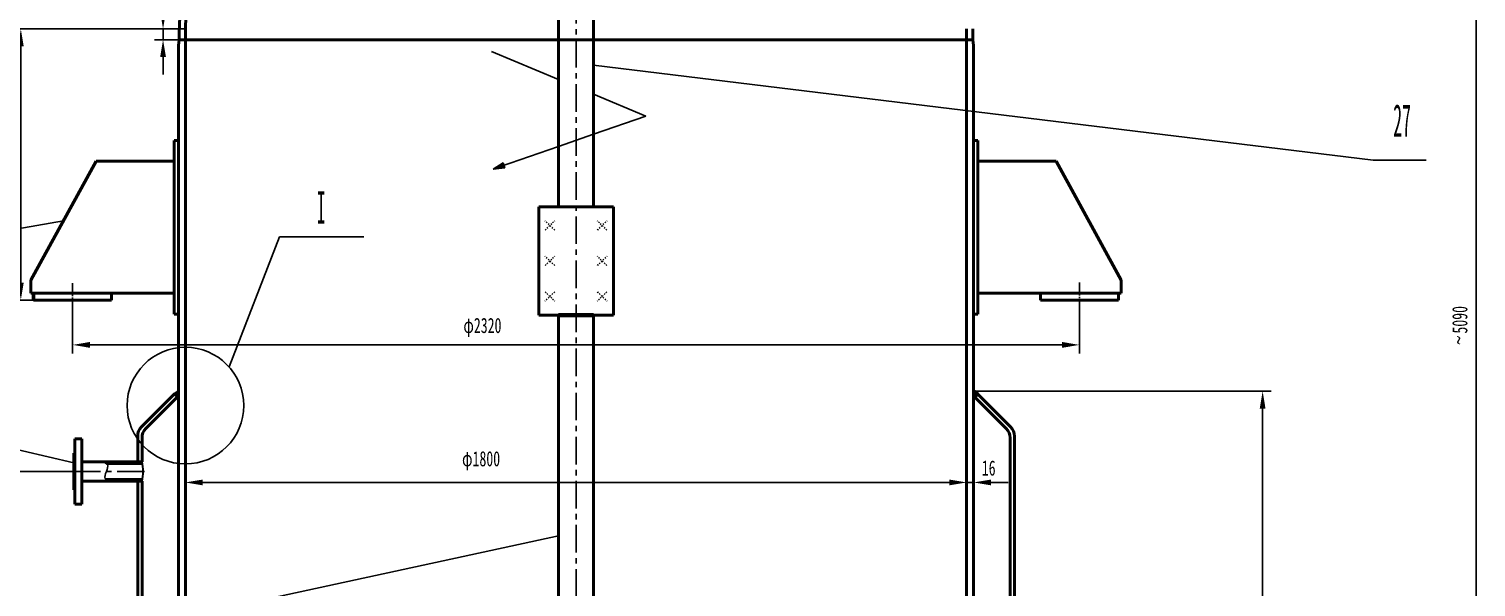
# Model space of a CAD drawing. Header units: millimetres. Extents: x -11803 to 14115, y -852 to 12275.
# Drawn here: x 6889 to 10224, y 7753 to 9039 of the extents above; entities that cross this region are included whole.
import ezdxf

# ---------------------------------------------------------------- set-up
doc = ezdxf.new("R2010")
doc.units = ezdxf.units.MM
for name, pattern in [('CENTERX2', [101.6, 63.5, -12.7, 12.7, -12.7]), ('EB_DASH', [6, 3, -3]), ('EB_DASHDOT', [39, 30, -3, 3, -3])]:
    doc.linetypes.add(name, pattern=pattern)
doc.layers.get('Defpoints').update_dxf_attribs({"lineweight": 0})
for name, color, linetype, lineweight in [('CAXA0', 7, 'Continuous', 70), ('CAXA1', 1, 'EB_DASHDOT', 25), ('CAXA3', 7, 'Continuous', 25), ('CAXA5', 4, 'Continuous', 25), ('中心线', 1, 'CENTERX2', 25), ('粗实线', 7, 'Continuous', 50)]:
    doc.layers.add(name, color=color, linetype=linetype, lineweight=lineweight)
doc.layers.add('细实线', color=125, linetype='Continuous')
doc.styles.add('标准', font='SimSun.ttf', dxfattribs={"width": 0.667})
doc.styles.add('样式 7', font='SimSun.ttf', dxfattribs={"width": 0.4})
doc.dimstyles.new('标准', dxfattribs={"dimscale": 10, "dimtxt": 3.5, "dimasz": 4, "dimexe": 2, "dimexo": 0, "dimgap": 2, "dimtad": 1, "dimdec": 1, "dimdsep": 46, "dimtxsty": '标准', "dimcen": 0, "dimdle": 2, "dimazin": 2, "dimtfac": 1, "dimtdec": 1, "dimtmove": 0, "dimatfit": 3, "dimfxl": 0, "dimtolj": 1, "dimtzin": 0, "dimarcsym": 0})

# ---------------------------------------------------------------- blocks, each defined once
blk = doc.blocks.new('*D54')
at = {"layer": 'Defpoints', "color": 0, "linetype": 'Continuous', "lineweight": 25}
for p in [(9065.9, 8204), (9159.9, 6539), (9732, 6539)]:
    blk.add_point(p, dxfattribs=at)
at = {"layer": '细实线', "color": 0, "linetype": 'Continuous', "lineweight": -2}
for p, q in [((9065.9, 8204), (9752, 8204)), ((9732, 8164), (9732, 6579)), ((9159.9, 6539), (9752, 6539))]:
    blk.add_line(p, q, dxfattribs=at)
at = {"layer": '细实线', "color": 0, "linetype": 'Continuous', "lineweight": 25}
for points in [[(9725.3, 8164), (9738.6, 8164), (9732, 8204)], [(9725.3, 6579), (9738.6, 6579), (9732, 6539)]]:
    blk.add_solid(points, dxfattribs=at)
at = {"layer": '细实线', "color": 0, "linetype": 'Continuous', "lineweight": -3, "insert": (9694.5, 7372), "char_height": 35, "attachment_point": 5, "rotation": 90, "style": '标准'}
blk.add_mtext('\\A1;\\fFangSong_GB2312;1665', dxfattribs=at)
blk = doc.blocks.new('*D59')
at = {"layer": 'Defpoints', "color": 0, "linetype": 'Continuous', "lineweight": 25}
for p in [(6989.9, 8414), (9309.9, 8414), (9309.9, 8310.8)]:
    blk.add_point(p, dxfattribs=at)
at = {"layer": '细实线', "color": 0, "linetype": 'Continuous', "lineweight": -2}
for p, q in [((6989.9, 8414), (6989.9, 8290.8)), ((9309.9, 8414), (9309.9, 8290.8)), ((7029.9, 8310.8), (9269.9, 8310.8))]:
    blk.add_line(p, q, dxfattribs=at)
at = {"layer": '细实线', "color": 0, "linetype": 'Continuous', "lineweight": 25}
for points in [[(7029.9, 8317.5), (7029.9, 8304.1), (6989.9, 8310.8)], [(9269.9, 8317.5), (9269.9, 8304.1), (9309.9, 8310.8)]]:
    blk.add_solid(points, dxfattribs=at)
at = {"layer": '细实线', "color": 0, "linetype": 'Continuous', "lineweight": -3, "insert": (7934.3, 8350.9), "char_height": 35, "attachment_point": 5, "style": '标准'}
blk.add_mtext('\\A1;\\fFangSong_GB2312;φ2320', dxfattribs=at)
blk = doc.blocks.new('*D60')
at = {"layer": 'Defpoints', "color": 0, "linetype": 'Continuous', "lineweight": 25}
for p in [(9049.9, 7993.8), (7249.9, 7775.7), (9049.9, 7795.6)]:
    blk.add_point(p, dxfattribs=at)
at = {"layer": '细实线', "color": 0, "linetype": 'Continuous', "lineweight": -2}
for p, q in [((7249.9, 7775.7), (7249.9, 8013.8)), ((9049.9, 7795.6), (9049.9, 8013.8)), ((7289.9, 7993.8), (9009.9, 7993.8))]:
    blk.add_line(p, q, dxfattribs=at)
at = {"layer": '细实线', "color": 0, "linetype": 'Continuous', "lineweight": 25}
for points in [[(7289.9, 8000.4), (7289.9, 7987.1), (7249.9, 7993.8)], [(9009.9, 8000.4), (9009.9, 7987.1), (9049.9, 7993.8)]]:
    blk.add_solid(points, dxfattribs=at)
at = {"layer": '细实线', "color": 0, "linetype": 'Continuous', "lineweight": 25, "insert": (7931.2, 8043.7), "char_height": 35, "attachment_point": 5, "style": '标准'}
blk.add_mtext('\\A1;\\fFangSong_GB2312;φ1800', dxfattribs=at)
blk = doc.blocks.new('CAXBLOCK33')
at = {"layer": 'CAXA0', "color": 0, "linetype": 'Continuous', "lineweight": 25}
for p, q in [((-1744.3, 2661.6), (-1745, 2661)), ((-1741.1, 2663.8), (-1744.4, 2660.4)), ((-1736.9, 2654), (-1744.4, 2661.5)), ((-1737.8, 2665.9), (-1743.8, 2659.8)), ((-1736, 2654.3), (-1743.8, 2662)), ((-1736, 2666.5), (-1743.3, 2659.3)), ((-1736, 2655.4), (-1743.1, 2662.4)), ((-1736, 2665.4), (-1742.7, 2658.7)), ((-1736, 2656.5), (-1742.4, 2662.9)), ((-1736, 2664.3), (-1742.2, 2658.2)), ((-1736, 2657.6), (-1741.7, 2663.3)), ((-1736, 2663.2), (-1741.6, 2657.6)), ((-1736, 2658.8), (-1741, 2663.8)), ((-1736, 2662), (-1741, 2657)), ((-1736, 2660.9), (-1740.5, 2656.5)), ((-1736, 2659.9), (-1740.4, 2664.2)), ((-1736, 2659.8), (-1739.9, 2655.9)), ((-1736, 2661), (-1739.7, 2664.7)), ((-1736, 2658.7), (-1739.4, 2655.4)), ((-1736, 2662.1), (-1739, 2665.1)), ((-1736, 2657.6), (-1738.8, 2654.8)), ((-1736, 2663.2), (-1738.3, 2665.5)), ((-1736, 2656.4), (-1738.2, 2654.2)), ((-1736, 2664.4), (-1737.6, 2666)), ((-1736, 2655.3), (-1737.3, 2654)), ((-1736, 2665.5), (-1737, 2666.4)), ((-1736, 2666.6), (-1736.3, 2666.9)), ((-1736, 2654.2), (-1736.2, 2654))]:
    blk.add_line(p, q, dxfattribs=at)
blk = doc.blocks.new('CAXBLOCK34')
at = {"layer": 'CAXA0', "color": 0, "linetype": 'Continuous', "lineweight": 25}
for p, q in [((96.3, 2666.9), (96, 2666.6)), ((103.2, 2659.3), (96, 2666.6)), ((96.9, 2666.4), (96, 2665.4)), ((97.6, 2666), (96, 2664.3)), ((102.7, 2658.8), (96, 2665.5)), ((98.3, 2665.5), (96, 2663.2)), ((99, 2665.1), (96, 2662.1)), ((99.6, 2664.6), (96, 2661)), ((102.1, 2658.2), (96, 2664.3)), ((100.3, 2664.2), (96, 2659.8)), ((101, 2663.7), (96, 2658.7)), ((101.7, 2663.3), (96, 2657.6)), ((101.6, 2657.6), (96, 2663.2)), ((102.4, 2662.9), (96, 2656.5)), ((103, 2662.4), (96, 2655.3)), ((101, 2657.1), (96, 2662.1)), ((103.7, 2662), (96, 2654.2)), ((100.4, 2656.5), (96, 2661)), ((99.9, 2655.9), (96, 2659.9)), ((99.3, 2655.4), (96, 2658.7)), ((98.7, 2654.8), (96, 2657.6)), ((98.2, 2654.3), (96, 2656.5)), ((97.3, 2654), (96, 2655.4)), ((96.2, 2654), (96, 2654.2)), ((104.4, 2661.5), (96.9, 2654)), ((103.8, 2659.9), (97.9, 2665.8)), ((104.4, 2660.4), (101.1, 2663.7)), ((104.9, 2661), (104.4, 2661.5))]:
    blk.add_line(p, q, dxfattribs=at)
blk = doc.blocks.new('*D72')
at = {"layer": 'Defpoints', "color": 0, "linetype": 'Continuous', "lineweight": 25}
for p in [(9065.9, 7993.8), (9065.9, 7993.8), (9049.9, 7795.6)]:
    blk.add_point(p, dxfattribs=at)
at = {"layer": '细实线', "color": 0, "linetype": 'Continuous', "lineweight": -2}
for p, q in [((9049.9, 7795.6), (9049.9, 8013.8)), ((9009.9, 7993.8), (8969.9, 7993.8)), ((9049.9, 7993.8), (9065.9, 7993.8)), ((9065.9, 7993.8), (9065.9, 7973.8)), ((9105.9, 7993.8), (9145.9, 7993.8))]:
    blk.add_line(p, q, dxfattribs=at)
at = {"layer": '细实线', "color": 0, "linetype": 'Continuous', "lineweight": 25}
for points in [[(9009.9, 8000.4), (9009.9, 7987.1), (9049.9, 7993.8)], [(9105.9, 8000.4), (9105.9, 7987.1), (9065.9, 7993.8)]]:
    blk.add_solid(points, dxfattribs=at)
at = {"layer": '细实线', "color": 0, "linetype": 'Continuous', "lineweight": -3, "insert": (9100.8, 8026.9), "char_height": 35, "attachment_point": 5, "style": '标准'}
blk.add_mtext('\\A1;\\fFangSong_GB2312;16', dxfattribs=at)
blk = doc.blocks.new('*D74')
at = {"layer": 'Defpoints', "color": 0, "linetype": 'Continuous', "lineweight": 25}
for p in [(7198.4, 9039), (7235.9, 9039), (7235.9, 9014)]:
    blk.add_point(p, dxfattribs=at)
at = {"layer": '细实线', "color": 0, "linetype": 'Continuous', "lineweight": -2}
for p, q in [((7198.4, 9079), (7198.4, 9185.7)), ((7235.9, 9039), (7178.4, 9039)), ((7198.4, 9014), (7198.4, 9039)), ((7235.9, 9014), (7178.4, 9014)), ((7198.4, 8974), (7198.4, 8934))]:
    blk.add_line(p, q, dxfattribs=at)
at = {"layer": '细实线', "color": 0, "linetype": 'Continuous', "lineweight": 25}
for points in [[(7191.7, 9079), (7205.1, 9079), (7198.4, 9039)], [(7191.7, 8974), (7205.1, 8974), (7198.4, 9014)]]:
    blk.add_solid(points, dxfattribs=at)
at = {"layer": '细实线', "color": 0, "linetype": 'Continuous', "lineweight": -3, "insert": (7160.9, 9152.4), "char_height": 35, "attachment_point": 5, "rotation": 90, "style": '标准'}
blk.add_mtext('\\A1;\\fFangSong_GB2312;25', dxfattribs=at)
blk = doc.blocks.new('*D308')
at = {"layer": 'Defpoints', "color": 0, "lineweight": 50}
for p in [(7249.9, 9039), (6599.5, 6589), (7249.9, 6589)]:
    blk.add_point(p, dxfattribs=at)
at = {"layer": '细实线', "color": 0, "lineweight": -2}
for p, q in [((7249.9, 9039), (6579.5, 9039)), ((6599.5, 8999), (6599.5, 6629)), ((7249.9, 6589), (6579.5, 6589))]:
    blk.add_line(p, q, dxfattribs=at)
at = {"layer": '细实线', "color": 0, "lineweight": 50}
for points in [[(6592.8, 8999), (6606.2, 8999), (6599.5, 9039)], [(6592.8, 6629), (6606.2, 6629), (6599.5, 6589)]]:
    blk.add_solid(points, dxfattribs=at)
at = {"layer": '细实线', "color": 0, "lineweight": 25, "insert": (6562, 7814), "char_height": 35, "attachment_point": 5, "rotation": 90, "style": '标准'}
blk.add_mtext('\\A1;2450', dxfattribs=at)
blk = doc.blocks.new('*D309')
at = {"layer": 'Defpoints', "color": 0, "lineweight": 50}
for p in [(6861.8, 8019), (7026.3, 8019), (6963.5, 6589)]:
    blk.add_point(p, dxfattribs=at)
at = {"layer": '细实线', "color": 0, "lineweight": -2}
for p, q in [((7026.3, 8019), (6841.8, 8019)), ((6861.8, 6629), (6861.8, 7979)), ((6963.5, 6589), (6841.8, 6589))]:
    blk.add_line(p, q, dxfattribs=at)
at = {"layer": '细实线', "color": 0, "lineweight": 50}
for points in [[(6855.2, 7979), (6868.5, 7979), (6861.8, 8019)], [(6855.2, 6629), (6868.5, 6629), (6861.8, 6589)]]:
    blk.add_solid(points, dxfattribs=at)
at = {"layer": '细实线', "color": 0, "lineweight": 25, "insert": (6824.3, 7304), "char_height": 35, "attachment_point": 5, "rotation": 90, "style": '标准'}
blk.add_mtext('\\A1;1430', dxfattribs=at)
blk = doc.blocks.new('*D310')
at = {"layer": 'Defpoints', "color": 0, "lineweight": 25}
for p in [(7103.2, 9039), (6870.7, 8414), (6989.9, 8414)]:
    blk.add_point(p, dxfattribs=at)
at = {"layer": '细实线', "color": 0, "lineweight": -2}
for p, q in [((7103.2, 9039), (6850.7, 9039)), ((6870.7, 8999), (6870.7, 8454)), ((6989.9, 8414), (6850.7, 8414))]:
    blk.add_line(p, q, dxfattribs=at)
at = {"layer": '细实线', "color": 0, "lineweight": 25}
for points in [[(6864.1, 8999), (6877.4, 8999), (6870.7, 9039)], [(6864.1, 8454), (6877.4, 8454), (6870.7, 8414)]]:
    blk.add_solid(points, dxfattribs=at)
at = {"layer": '细实线', "color": 0, "lineweight": 25, "insert": (6833.2, 8726.5), "char_height": 35, "attachment_point": 5, "rotation": 90, "style": '标准'}
blk.add_mtext('\\A1;625', dxfattribs=at)

msp = doc.modelspace()

# ---------------------------------------------------------------- hatches: boundary and pattern name
at = {"layer": '细实线', "lineweight": 25}
for points in [[(7982.198, 8730.225), (7959.09, 8716.007), (7986.036, 8719.173)], [(7977.382, 8718.156), (7974.776, 8725.658), (7959.09, 8716.007)]]:
    msp.add_hatch(color=0, dxfattribs=at).paths.add_polyline_path(points)
at = {"layer": '细实线', "linetype": 'Continuous', "lineweight": 25}
msp.add_hatch(color=256, dxfattribs=at).paths.add_polyline_path([(10179.372, 8329.605), (10180.817, 8331.372), (10182.503, 8330.649), (10184.189, 8329.866), (10185.875, 8328.963), (10187.139, 8327.758), (10187.56, 8326.071), (10187.019, 8323.903), (10185.393, 8321.253), (10183.767, 8318.663), (10183.226, 8316.675), (10183.767, 8315.209), (10185.393, 8314.185), (10187.56, 8313.382), (10186.356, 8311.776), (10184.671, 8312.258), (10183.015, 8312.96), (10181.419, 8314.105), (10180.245, 8315.53), (10179.854, 8317.076), (10180.396, 8319.004), (10182.022, 8321.574), (10183.647, 8324.164), (10184.189, 8326.152), (10183.587, 8327.638), (10181.781, 8328.722)], flags=0)

# ---------------------------------------------------------------- linework, layer by layer
at = {"layer": 'CAXA0', "color": 7, "linetype": 'Continuous', "lineweight": 70}
msp.add_line((8109.914, 8379.254), (8189.914, 8379.254), dxfattribs=at)
at = {"layer": 'CAXA0', "linetype": 'Continuous', "lineweight": 50}
for p, q in [((8109.914, 7719.03), (8109.914, 8379.254)), ((8189.914, 7719.03), (8189.914, 8379.254)), ((7224.842, 8198.049), (7233.914, 8203.978)), ((7231.914, 8190.978), (7224.842, 8198.049)), ((7231.914, 8190.978), (7233.914, 8190.978))]:
    msp.add_line(p, q, dxfattribs=at)
at = {"layer": 'CAXA0', "linetype": 'Continuous', "lineweight": 70}
for p, q in [((9074.985, 8198.049), (9065.914, 8203.978)), ((9065.914, 8190.978), (9067.914, 8190.978)), ((9067.914, 8190.978), (9065.914, 8190.978)), ((9067.914, 8190.978), (9074.985, 8198.049))]:
    msp.add_line(p, q, dxfattribs=at)
at = {"layer": 'CAXA0', "linetype": 'Continuous', "lineweight": 50}
for centre in [(7169.914, 8100.694), (7179.914, 8096.552)]:
    msp.add_arc(centre, 30, 135, 180, dxfattribs=at)
at = {"layer": 'CAXA0', "linetype": 'Continuous', "lineweight": 35}
msp.add_arc((7055.87, 8018.978), 96.698, 346.544917, 13.455083, dxfattribs=at)
at = {"layer": 'CAXA1', "linetype": 'EB_DASHDOT', "lineweight": 25}
msp.add_line((6989.914, 8018.978), (7013.914, 8018.978), dxfattribs=at)
at = {"layer": 'CAXA3', "linetype": 'Continuous', "lineweight": 50}
for p, q in [((7235.914, 9013.978), (7235.914, 9038.978)), ((9063.914, 9038.978), (9063.914, 9013.978)), ((7235.914, 9013.978), (7233.914, 9000.9)), ((9063.913, 9013.978), (9065.914, 9000.9)), ((7223.914, 8781.978), (7223.914, 8381.978)), ((7233.914, 8781.978), (7223.914, 8781.978)), ((9219.914, 8429.978), (9219.914, 8413.978)), ((7233.914, 8381.978), (7223.914, 8381.978))]:
    msp.add_line(p, q, dxfattribs=at)
at = {"layer": 'CAXA3', "linetype": 'EB_DASHDOT', "lineweight": 25}
for p, q in [((6989.914, 8452.759), (6989.914, 8395.23)), ((9309.914, 8454.487), (9309.914, 8390.727))]:
    msp.add_line(p, q, dxfattribs=at)
at = {"layer": '中心线'}
msp.add_line((8149.914, 10943.776), (8149.914, 5816.416), dxfattribs=at)
at = {"layer": '中心线', "color": 7, "linetype": 'EB_DASH'}
for p, q in [((8100.783, 8575.496), (8078.119, 8597.094)), ((8078.697, 8575.496), (8101.362, 8597.094)), ((8221.13, 8575.496), (8198.465, 8597.094)), ((8199.044, 8575.496), (8221.708, 8597.094)), ((8100.783, 8493.731), (8078.119, 8515.329)), ((8078.697, 8493.731), (8101.362, 8515.329)), ((8221.13, 8493.731), (8198.465, 8515.329)), ((8199.044, 8493.731), (8221.708, 8515.329)), ((8100.783, 8433.012), (8078.119, 8411.414)), ((8078.697, 8433.012), (8101.362, 8411.414)), ((8221.13, 8433.012), (8198.465, 8411.414)), ((8199.044, 8433.012), (8221.708, 8411.414))]:
    msp.add_line(p, q, dxfattribs=at)
at = {"layer": '中心线', "lineweight": 25}
msp.add_line((6990.914, 8018.978), (7161.156, 8018.978), dxfattribs=at)
at = {"layer": '粗实线', "color": 7, "linetype": 'Continuous', "lineweight": 50}
for p, q in [((8109.914, 9515.193), (8109.914, 8629.254)), ((8189.914, 9515.193), (8189.914, 8629.254)), ((8063.914, 8629.254), (8063.914, 8379.254)), ((8149.914, 8629.254), (8063.914, 8629.254)), ((8149.914, 8629.254), (8235.914, 8629.254)), ((8235.914, 8629.254), (8235.914, 8379.254)), ((8149.914, 8379.254), (8063.914, 8379.254)), ((8149.914, 8379.254), (8235.914, 8379.254))]:
    msp.add_line(p, q, dxfattribs=at)
at = {"layer": '粗实线', "linetype": 'Continuous', "lineweight": 50}
for p, q in [((7249.914, 9038.978), (7249.914, 6588.978)), ((9049.914, 6588.978), (9049.914, 9038.978)), ((9063.914, 9013.978), (7235.914, 9013.978)), ((7233.914, 9000.9), (7233.914, 6627.056)), ((9065.914, 6627.056), (9065.914, 9000.9)), ((9065.914, 8781.978), (9075.914, 8781.978)), ((9075.914, 8781.978), (9075.914, 8381.978)), ((7043.914, 8733.978), (6893.914, 8459.978)), ((7223.914, 8733.978), (7043.914, 8733.978)), ((9075.914, 8733.978), (9255.914, 8733.978)), ((9255.914, 8733.978), (9405.914, 8459.978)), ((6893.914, 8459.978), (6893.914, 8429.978)), ((9405.914, 8459.978), (9405.914, 8429.978)), ((7223.914, 8429.978), (6893.914, 8429.978)), ((7079.914, 8413.978), (6899.914, 8413.978)), ((7079.914, 8429.978), (7079.914, 8413.978)), ((9075.914, 8429.978), (9405.914, 8429.978)), ((9219.914, 8413.978), (9399.914, 8413.978)), ((9399.914, 8429.978), (9399.914, 8413.978)), ((9065.914, 8381.978), (9075.914, 8381.978)), ((7224.842, 8198.049), (7148.7, 8121.907)), ((7231.914, 8190.978), (7158.7, 8117.765)), ((9067.914, 8190.978), (9141.127, 8117.765)), ((9074.985, 8198.049), (9151.127, 8121.907)), ((7139.914, 8100.694), (7139.914, 8041.478)), ((7149.914, 8096.552), (7149.914, 8041.478)), ((9149.914, 8096.552), (9149.914, 6538.978)), ((9159.914, 8100.694), (9159.914, 6538.978)), ((6994.914, 8060.978), (6994.914, 7976.978)), ((7010.914, 8041.478), (7149.914, 8041.478)), ((7067.952, 8037.478), (7150.781, 8037.478)), ((7010.914, 7996.478), (7149.914, 7996.478)), ((7067.558, 8000.478), (7150.781, 8000.478)), ((7139.914, 7996.478), (7139.914, 6538.978)), ((7149.914, 7996.478), (7149.914, 6538.978))]:
    msp.add_line(p, q, dxfattribs=at)
at = {"layer": '粗实线', "linetype": 'Continuous', "lineweight": 60}
msp.add_line((6899.914, 8429.978), (6899.914, 8413.978), dxfattribs=at)
at = {"layer": '粗实线', "lineweight": 50}
for p, q in [((6994.914, 8093.978), (6994.914, 8060.978)), ((6994.914, 8093.978), (7010.914, 8093.978)), ((7010.914, 8093.978), (7010.914, 7943.978)), ((6992.914, 8060.978), (6994.914, 8060.978)), ((6992.914, 8060.978), (6992.914, 7976.978)), ((6992.914, 7976.978), (6994.914, 7976.978)), ((6994.914, 7976.978), (6994.914, 7943.978)), ((6994.914, 7943.978), (7010.914, 7943.978))]:
    msp.add_line(p, q, dxfattribs=at)
at = {"layer": '粗实线', "linetype": 'Continuous', "lineweight": 50}
for centre in [(9119.914, 8096.552), (9129.914, 8100.694)]:
    msp.add_arc(centre, 30, 0, 45, dxfattribs=at)
for points, weights, degree, knots in [([(7249.914, 9038.978), (7249.914, 9038.978), (7249.914, 9038.978), (7249.914, 9459.97), (8090.031, 9487.981)], [0.999999844028, 0.999999922014, 1, 0.720714364555, 0.97404922802], 2, [0, 0, 0, 0.00028762, 0.00028762, 1030.03254304, 1030.03254304, 1030.03254304]), ([(7235.914, 9038.978), (7235.914, 9045.972), (7236.551, 9060.484), (7239.451, 9081.913), (7244.418, 9103.859), (7251.485, 9125.81), (7260.731, 9147.864), (7276.069, 9177.329), (7300.863, 9213.8), (7339.482, 9256.242), (7377.29, 9288.652), (7402.065, 9306.779), (7409.354, 9311.886)], [0.999999844028, 1.00610178448, 0.976411991544, 0.967003588156, 0.949633879025, 0.935847795328, 0.922553204109, 0.906580539984, 0.889396768558, 0.873386240105, 0.864237706054, 0.860395979654, 0.859422511237], 3, [0, 0, 0, 0, 26.27432125, 52.54864251, 78.82296376, 105.09728501, 131.37160627, 157.64592752, 210.19457003, 262.74321253, 315.29185504, 336.22986499, 336.22986499, 336.22986499, 336.22986499])]:
    msp.add_rational_spline(points, weights, degree=degree, knots=knots, dxfattribs=at)
at = {"layer": '细实线', "linetype": 'Continuous', "lineweight": 25}
msp.add_line((10223.728, 10838.698), (10223.728, 5913.978), dxfattribs=at)
at = {"layer": '细实线', "color": 0, "lineweight": 25}
for p, q in [((7954.803, 8986.961), (8109.914, 8922.069)), ((8189.914, 8888.6), (8310.632, 8838.097)), ((8310.632, 8838.097), (8189.914, 8796.172)), ((8189.914, 8796.172), (8109.914, 8768.388)), ((8109.914, 8768.388), (7976.079, 8721.907)), ((7959.09, 8716.007), (7982.198, 8730.225)), ((7959.09, 8716.007), (7986.036, 8719.173)), ((7986.036, 8719.173), (7982.198, 8730.225)), ((6998.376, 8018.978), (6755.957, 8018.978))]:
    msp.add_line(p, q, dxfattribs=at)
at = {"layer": '细实线'}
for p, q in [((9986.491, 8736.821), (8189.914, 8955.517)), ((9986.491, 8736.821), (10109.123, 8736.821)), ((6279.796, 8474.078), (6968.914, 8596.978)), ((7350.474, 8259.991), (7466.761, 8559.559)), ((7466.761, 8559.559), (7661.056, 8559.559)), ((6279.796, 8205.991), (6992.914, 8038.661)), ((6279.796, 7474.931), (8109.914, 7870.722))]:
    msp.add_line(p, q, dxfattribs=at)
msp.add_circle((7249.914, 8170.815), 134.405, dxfattribs=at)
at = {"layer": '细实线', "linetype": 'Continuous', "lineweight": 25}
msp.add_open_spline([(7055.097, 8041.478), (7060.53, 8041.148), (7074.943, 8037.168), (7067.755, 8018.978), (7060.568, 8000.789), (7074.981, 7996.808), (7080.414, 7996.478)], degree=3, dxfattribs=at)

# ---------------------------------------------------------------- block references
at = {"layer": 'CAXA5', "linetype": 'Continuous', "lineweight": 25}
msp.add_blockref('CAXBLOCK33', (8969.948, 5536.939), dxfattribs=at)
at = {"layer": '细实线', "linetype": 'Continuous', "lineweight": -3}
msp.add_blockref('CAXBLOCK34', (8969.948, 5536.939), dxfattribs=at)

# ---------------------------------------------------------------- texts
at = {"layer": '细实线', "lineweight": 25, "style": '标准', "width": 0.667}
msp.add_text('5090', height=35, rotation=90, dxfattribs=at).set_placement((10203.728, 8336.904))
at = {"layer": '细实线', "char_height": 75, "attachment_point": 1, "style": '样式 7'}
for s, insert, width in [('{\\Ftxt|c0;27}', (10032.88, 8865.54), 144.79543), ('I', (7552.382, 8664.922), 182.46188)]:
    msp.add_mtext(s, dxfattribs=dict(at, insert=insert, width=width))

# ---------------------------------------------------------------- dimensions: what is measured, and where the dimension line sits
at = {"layer": '细实线', "linetype": 'Continuous', "lineweight": -3}
dim = msp.add_linear_dim(base=(7198.397, 9038.978), p1=(7235.914, 9013.978), p2=(7235.914, 9038.978), angle=90, text='\\fFangSong_GB2312;25', dimstyle='标准', dxfattribs=at)
dim.commit()
dim.dimension.update_dxf_attribs({"geometry": '*D74', "text_midpoint": (7160.897, 9152.354)})
at = {"layer": '细实线', "color": 7, "lineweight": 25}
dim = msp.add_linear_dim(base=(6599.503, 6588.979), p1=(7249.914, 9038.978), p2=(7249.914, 6588.979), angle=90, dimstyle='标准', dxfattribs=at)
dim.commit()
dim.dimension.update_dxf_attribs({"geometry": '*D308', "text_midpoint": (6562.003, 7813.978)})
at = {"layer": '细实线', "color": 0, "lineweight": 25}
for base, p1, p2, picture, middle in [((6870.721, 8413.978), (7103.216, 9038.978), (6989.914, 8413.978), '*D310', (6833.221, 8726.478)), ((6861.837, 8018.978), (6963.474, 6588.979), (7026.299, 8018.978), '*D309', (6824.337, 7303.978))]:
    dim = msp.add_linear_dim(base=base, p1=p1, p2=p2, angle=90, dimstyle='标准', dxfattribs=at)
    dim.commit()
    dim.dimension.update_dxf_attribs({"geometry": picture, "text_midpoint": middle})
at = {"layer": '细实线', "linetype": 'Continuous', "lineweight": -3}
dim = msp.add_linear_dim(base=(9309.914, 8310.793), p1=(6989.914, 8413.978), p2=(9309.914, 8413.978), text='\\fFangSong_GB2312;φ2320', dimstyle='标准', dxfattribs=at)
dim.commit()
dim.dimension.update_dxf_attribs({"geometry": '*D59', "text_midpoint": (7934.27, 8310.793), "dimtype": 160})
dim = msp.add_linear_dim(base=(9731.97, 6538.978), p1=(9065.914, 8203.978), p2=(9159.914, 6538.978), angle=90, text='\\fFangSong_GB2312;1665', dimstyle='标准', override={"dimasz": 4}, dxfattribs=at)
dim.commit()
dim.dimension.update_dxf_attribs({"geometry": '*D54', "text_midpoint": (9731.97, 7371.951), "dimtype": 160})
at = {"layer": '细实线', "linetype": 'Continuous', "lineweight": 25}
dim = msp.add_linear_dim(base=(9049.914, 7993.769), p1=(7249.914, 7775.661), p2=(9049.914, 7795.613), text='\\fFangSong_GB2312;φ1800', dimstyle='标准', override={"dimtmove": 2}, dxfattribs=at)
dim.commit()
dim.dimension.update_dxf_attribs({"geometry": '*D60', "text_midpoint": (7931.246, 8043.707), "dimtype": 160})
at = {"layer": '细实线', "linetype": 'Continuous', "lineweight": -3}
dim = msp.add_linear_dim(base=(9065.914, 7993.769), p1=(9049.914, 7795.613), p2=(9065.914, 7993.8), text='\\fFangSong_GB2312;16', dimstyle='标准', override={"dimtmove": 2}, dxfattribs=at)
dim.commit()
dim.dimension.update_dxf_attribs({"geometry": '*D72', "text_midpoint": (9100.82, 8026.867), "dimtype": 160})

doc.saveas('drawing.dxf')
